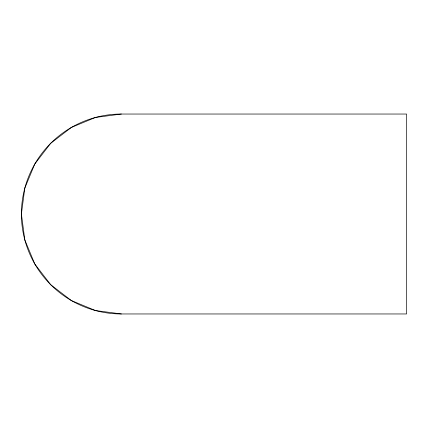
<?xml version="1.0" encoding="UTF-8"?>
<svg xmlns="http://www.w3.org/2000/svg" width="428" height="428" viewBox="0 0 428 428"><rect width="100%" height="100%" fill="white"/><g stroke="black" fill="none" stroke-linecap="round" stroke-linejoin="round"><path stroke-width="0.64" d="M121.359 114.041L95.487 117.449L71.38 127.432L50.675 143.321L34.791 164.02L24.808 188.127L21.4 214L24.808 239.873L34.791 263.98L50.675 284.679L71.38 300.568L95.487 310.551L121.359 313.959L406.6 313.959L406.6 114.041L121.359 114.041A99.959 99.959 0 0 0 21.4 214A99.959 99.959 0 0 0 121.359 313.959"/></g></svg>
